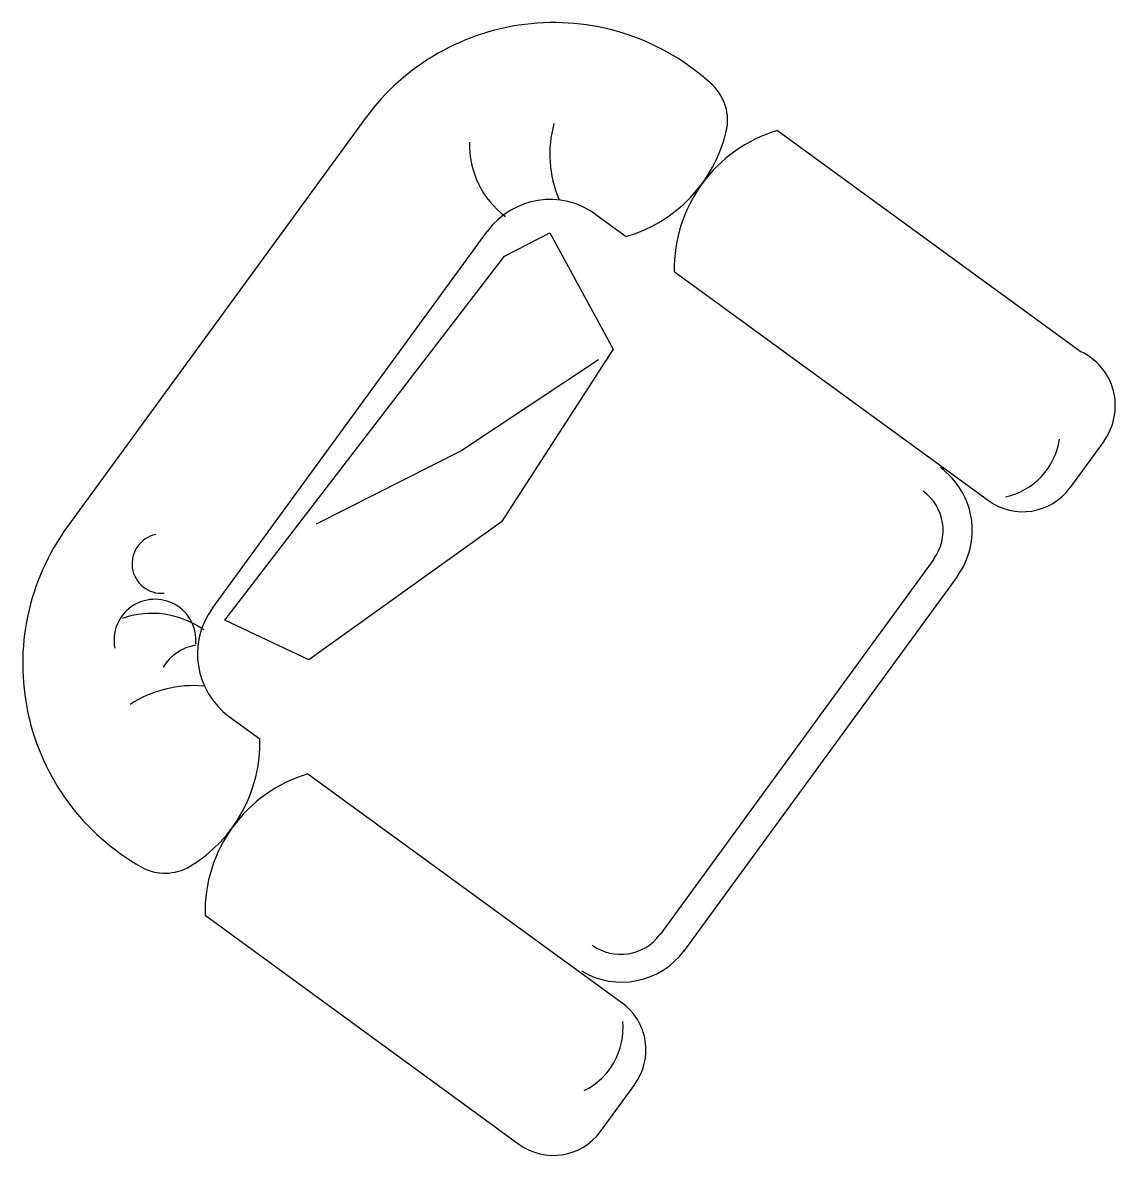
# Model space of a CAD drawing. Header units: millimetres. Extents: x -30782 to 40110, y 35885 to 73818.
# Drawn here: x 6599 to 7678, y 56035 to 57154 of the extents above; entities that cross this region are included whole.
import ezdxf

# ---------------------------------------------------------------- set-up
doc = ezdxf.new("R2010")
doc.units = ezdxf.units.MM

# ---------------------------------------------------------------- blocks, each defined once
blk = doc.blocks.new('A$C69C31390')
for p, q in [((333.4, 1407.7, -685.7), (39.3, 1004.4, -685.7)), ((740.8, 1395.8, -685.7), (1040.7, 1177.1, -685.7)), ((561.3, 1312.9, -685.7), (591.3, 1290.9, -685.7)), ((182.4, 923.7, -685.7), (453.9, 1296.1, -685.7)), ((471.1, 1271.7, -685.7), (515.8, 1294.8, -685.7)), ((515.8, 1294.8, -685.7), (578.3, 1179.6, -685.7)), ((194.8, 912, -685.7), (471.1, 1271.7, -685.7)), ((638.7, 1256.4, -685.7), (949.1, 1030, -685.7)), ((578.3, 1179.6, -685.7), (467.9, 1009.2, -685.7)), ((563.8, 1169.3, -685.7), (428.7, 1079.7, -685.7)), ((1063.5, 1089.2, -685.7), (1029.6, 1042.6, -685.7)), ((428.7, 1079.7, -685.7), (284.8, 1006.7, -685.7)), ((467.9, 1009.2, -685.7), (277.6, 872.5, -685.7)), ((895.1, 972.3, -685.7), (624.6, 601.3, -685.7)), ((918.4, 955.4, -685.7), (647.8, 584.4, -685.7)), ((277.6, 872.5, -685.7), (194.8, 912, -685.7)), ((199.2, 816.4, -685.7), (229.3, 794.5, -685.7)), ((276.6, 760, -685.7), (587.1, 533.6, -685.7)), ((175.1, 620.2, -685.7), (485.2, 394, -685.7)), ((565.7, 406.6, -685.7), (599.7, 453.1, -685.7))]:
    blk.add_line(p, q)
for centre, radius, start, end in [((519.6, 1272, -685.7), 230.4, 47.2502, 143.8982), ((643.4, 1405.9, -685.7), 48, 346.6057, 47.2502), ((630.7, 1372.2, -685.7), 115, 164.6802, 202.7273), ((551.3, 1427.8, -685.7), 142.6, 286.2802, 346.6057), ((781.3, 1259.1, -685.7), 142.6, 106.4836, 181.0617), ((525.2, 1382, -685.7), 88.9, 178.6204, 233.185), ((516, 1250.8, -685.7), 76.8, 53.8982, 143.8982), ((1015.1, 1123.6, -685.7), 59.3, 324.5853, 64.488), ((951, 1101.1, -685.7), 69.1, 282.4682, 351.4333), ((856.3, 1000.6, -685.7), 76.8, 323.8982, 53.8982), ((983, 1076.6, -685.7), 57.6, 233.8982, 323.8982), ((856.3, 1000.6, -685.7), 48, 323.8982, 53.8982), ((225.4, 868.6, -685.7), 230.4, 143.8981, 240.5462), ((132.3, 967.7), 29.3, 101.4864, 274.6352), ((125.7, 892), 40.5, 355.1106, 191.002), ((122.4, 829.7, -685.7), 88.9, 54.6113, 109.176), ((244.5, 878.5, -685.7), 76.8, 143.8982, 233.8982), ((173.6, 841.2), 46.6, 99.8292, 148.7277), ((164, 732.2, -685.7), 115, 85.0691, 123.1161), ((86.7, 790.8, -685.7), 142.6, 301.1906, 1.5162), ((317.7, 623.4, -685.7), 142.6, 106.7347, 181.3128), ((135.7, 709.8, -685.7), 48, 240.5462, 301.1906), ((585.8, 629.6, -685.7), 48, 233.8982, 323.8982), ((586.7, 630.9, -685.7), 76.8, 238.8726, 323.8982), ((553.1, 487.1, -685.7), 57.6, 323.8982, 53.8982), ((519, 508.8, -685.7), 69.1, 296.3631, 5.3281), ((519.2, 440.5, -685.7), 57.6, 233.8982, 323.8982)]:
    blk.add_arc(centre, radius, start, end)

msp = doc.modelspace()

# ---------------------------------------------------------------- block references
msp.add_blockref('A$C69C31390', (6604, 55652))

doc.saveas('drawing.dxf')
